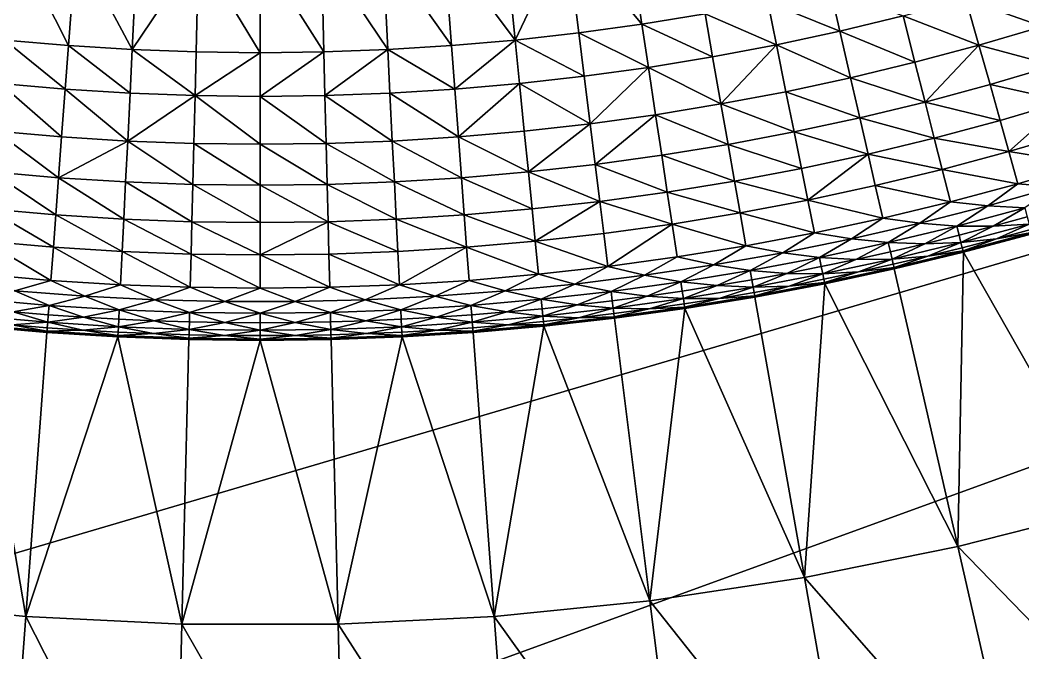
# Model space of a CAD drawing. Header units: millimetres. Extents: x -3750 to 5350, y -3750 to 3750.
# Drawn here: x -210 to 669, y -2774 to -2219 of the extents above; entities that cross this region are included whole.
import ezdxf

# ---------------------------------------------------------------- set-up
doc = ezdxf.new("R2010")
doc.units = ezdxf.units.MM
doc.header["$MEASUREMENT"] = 0
doc.layers.add('MESH_3D', color=2, linetype='CONTINUOUS')

msp = doc.modelspace()

# ---------------------------------------------------------------- linework, layer by layer
at = {"layer": 'MESH_3D'}
for points in [[(3378.63, -1627.06, 32500), (-2410.45, 2872.67, 32500), (-1955.38, -3199.84, 32500)], [(3378.63, -1627.06, 32500), (-1955.38, -3199.84, 32500), (-1542.33, -3418.15, 32500)], [(3378.63, -1627.06, 32500), (-1542.33, -3418.15, 32500), (-558.91, -3708.12, 32500)], [(3378.63, -1627.06, 32500), (-558.91, -3708.12, 32500), (2550.65, -2748.94, 32500)], [(334.99, -2222.52, -547.31), (268.42, -2141.92, -630.5), (321.73, -2134.56, -630.5)], [(390.3, -2213.48, -547.31), (334.99, -2222.52, -547.31), (321.73, -2134.56, -630.5)], [(223.79, -2236.46, -547.31), (214.93, -2147.94, -630.5), (268.42, -2141.92, -630.5)], [(279.48, -2230.18, -547.31), (223.79, -2236.46, -547.31), (268.42, -2141.92, -630.5)], [(334.99, -2222.52, -547.31), (279.48, -2230.18, -547.31), (268.42, -2141.92, -630.5)], [(-167.97, -2241.34, -547.31), (-223.79, -2236.46, -547.31), (-214.93, -2147.94, -630.5)], [(-167.97, -2241.34, -547.31), (-214.93, -2147.94, -630.5), (-161.32, -2152.64, -630.5)], [(-112.03, -2244.83, -547.31), (-167.97, -2241.34, -547.31), (-161.32, -2152.64, -630.5)], [(-112.03, -2244.83, -547.31), (-161.32, -2152.64, -630.5), (-107.6, -2155.99, -630.5)], [(167.97, -2241.34, -547.31), (107.6, -2155.99, -630.5), (161.32, -2152.64, -630.5)], [(223.79, -2236.46, -547.31), (161.32, -2152.64, -630.5), (214.93, -2147.94, -630.5)], [(223.79, -2236.46, -547.31), (167.97, -2241.34, -547.31), (161.32, -2152.64, -630.5)], [(-112.03, -2244.83, -547.31), (-107.6, -2155.99, -630.5), (-53.82, -2158, -630.5)], [(-56.03, -2246.93, -547.31), (-112.03, -2244.83, -547.31), (-53.82, -2158, -630.5)], [(0, -2247.62, -547.31), (-56.03, -2246.93, -547.31), (-53.82, -2158, -630.5)], [(0, -2247.62, -547.31), (-53.82, -2158, -630.5), (0, -2158.67, -630.5)], [(56.03, -2246.93, -547.31), (0, -2158.67, -630.5), (53.82, -2158, -630.5)], [(56.03, -2246.93, -547.31), (0, -2247.62, -547.31), (0, -2158.67, -630.5)], [(112.03, -2244.83, -547.31), (53.82, -2158, -630.5), (107.6, -2155.99, -630.5)], [(112.03, -2244.83, -547.31), (56.03, -2246.93, -547.31), (53.82, -2158, -630.5)], [(167.97, -2241.34, -547.31), (112.03, -2244.83, -547.31), (107.6, -2155.99, -630.5)], [(686.17, -2224.52, -455.71), (619.13, -2200.5, -506.08), (673.79, -2184.38, -506.08)], [(508.67, -2228.63, -506.08), (445.36, -2203.06, -547.31), (500.14, -2191.27, -547.31)], [(564.07, -2215.25, -506.08), (508.67, -2228.63, -506.08), (500.14, -2191.27, -547.31)], [(452.95, -2240.62, -506.08), (390.3, -2213.48, -547.31), (445.36, -2203.06, -547.31)], [(508.67, -2228.63, -506.08), (452.95, -2240.62, -506.08), (445.36, -2203.06, -547.31)], [(630.5, -2240.93, -455.71), (564.07, -2215.25, -506.08), (619.13, -2200.5, -506.08)], [(686.17, -2224.52, -455.71), (630.5, -2240.93, -455.71), (619.13, -2200.5, -506.08)], [(396.95, -2251.21, -506.08), (334.99, -2222.52, -547.31), (390.3, -2213.48, -547.31)], [(452.95, -2240.62, -506.08), (396.95, -2251.21, -506.08), (390.3, -2213.48, -547.31)], [(574.44, -2255.95, -455.71), (508.67, -2228.63, -506.08), (564.07, -2215.25, -506.08)], [(630.5, -2240.93, -455.71), (574.44, -2255.95, -455.71), (564.07, -2215.25, -506.08)], [(340.7, -2260.41, -506.08), (279.48, -2230.18, -547.31), (334.99, -2222.52, -547.31)], [(396.95, -2251.21, -506.08), (340.7, -2260.41, -506.08), (334.99, -2222.52, -547.31)], [(696.78, -2258.9, -406.77), (630.5, -2240.93, -455.71), (686.17, -2224.52, -455.71)], [(284.24, -2268.2, -506.08), (223.79, -2236.46, -547.31), (279.48, -2230.18, -547.31)], [(340.7, -2260.41, -506.08), (284.24, -2268.2, -506.08), (279.48, -2230.18, -547.31)], [(518.02, -2269.57, -455.71), (452.95, -2240.62, -506.08), (508.67, -2228.63, -506.08)], [(574.44, -2255.95, -455.71), (518.02, -2269.57, -455.71), (508.67, -2228.63, -506.08)], [(-170.83, -2279.55, -506.08), (-227.61, -2274.58, -506.08), (-223.79, -2236.46, -547.31)], [(-170.83, -2279.55, -506.08), (-223.79, -2236.46, -547.31), (-167.97, -2241.34, -547.31)], [(-113.94, -2283.1, -506.08), (-170.83, -2279.55, -506.08), (-167.97, -2241.34, -547.31)], [(-113.94, -2283.1, -506.08), (-167.97, -2241.34, -547.31), (-112.03, -2244.83, -547.31)], [(170.83, -2279.55, -506.08), (112.03, -2244.83, -547.31), (167.97, -2241.34, -547.31)], [(170.83, -2279.55, -506.08), (167.97, -2241.34, -547.31), (223.79, -2236.46, -547.31)], [(227.61, -2274.58, -506.08), (170.83, -2279.55, -506.08), (223.79, -2236.46, -547.31)], [(284.24, -2268.2, -506.08), (227.61, -2274.58, -506.08), (223.79, -2236.46, -547.31)], [(404.24, -2292.57, -455.71), (396.95, -2251.21, -506.08), (452.95, -2240.62, -506.08)], [(461.27, -2281.78, -455.71), (404.24, -2292.57, -455.71), (452.95, -2240.62, -506.08)], [(518.02, -2269.57, -455.71), (461.27, -2281.78, -455.71), (452.95, -2240.62, -506.08)], [(583.32, -2290.83, -406.77), (574.44, -2255.95, -455.71), (630.5, -2240.93, -455.71)], [(640.25, -2275.57, -406.77), (583.32, -2290.83, -406.77), (630.5, -2240.93, -455.71)], [(696.78, -2258.9, -406.77), (640.25, -2275.57, -406.77), (630.5, -2240.93, -455.71)], [(-56.99, -2285.23, -506.08), (-113.94, -2283.1, -506.08), (-112.03, -2244.83, -547.31)], [(-56.99, -2285.23, -506.08), (-112.03, -2244.83, -547.31), (-56.03, -2246.93, -547.31)], [(-56.99, -2285.23, -506.08), (-56.03, -2246.93, -547.31), (0, -2247.62, -547.31)], [(0, -2285.94, -506.08), (-56.99, -2285.23, -506.08), (0, -2247.62, -547.31)], [(0, -2285.94, -506.08), (0, -2247.62, -547.31), (56.03, -2246.93, -547.31)], [(56.99, -2285.23, -506.08), (0, -2285.94, -506.08), (56.03, -2246.93, -547.31)], [(56.99, -2285.23, -506.08), (56.03, -2246.93, -547.31), (112.03, -2244.83, -547.31)], [(113.94, -2283.1, -506.08), (56.99, -2285.23, -506.08), (112.03, -2244.83, -547.31)], [(170.83, -2279.55, -506.08), (113.94, -2283.1, -506.08), (112.03, -2244.83, -547.31)], [(404.24, -2292.57, -455.71), (340.7, -2260.41, -506.08), (396.95, -2251.21, -506.08)], [(289.46, -2309.87, -455.71), (284.24, -2268.2, -506.08), (340.7, -2260.41, -506.08)], [(346.96, -2301.94, -455.71), (289.46, -2309.87, -455.71), (340.7, -2260.41, -506.08)], [(404.24, -2292.57, -455.71), (346.96, -2301.94, -455.71), (340.7, -2260.41, -506.08)], [(583.32, -2290.83, -406.77), (518.02, -2269.57, -455.71), (574.44, -2255.95, -455.71)], [(706.42, -2290.15, -355.73), (640.25, -2275.57, -406.77), (696.78, -2258.9, -406.77)], [(289.46, -2309.87, -455.71), (227.61, -2274.58, -506.08), (284.24, -2268.2, -506.08)], [(-173.97, -2321.43, -455.71), (-231.79, -2316.37, -455.71), (-227.61, -2274.58, -506.08)], [(-173.97, -2321.43, -455.71), (-227.61, -2274.58, -506.08), (-170.83, -2279.55, -506.08)], [(173.97, -2321.43, -455.71), (170.83, -2279.55, -506.08), (227.61, -2274.58, -506.08)], [(231.79, -2316.37, -455.71), (173.97, -2321.43, -455.71), (227.61, -2274.58, -506.08)], [(289.46, -2309.87, -455.71), (231.79, -2316.37, -455.71), (227.61, -2274.58, -506.08)], [(526.02, -2304.66, -406.77), (461.27, -2281.78, -455.71), (518.02, -2269.57, -455.71)], [(583.32, -2290.83, -406.77), (526.02, -2304.66, -406.77), (518.02, -2269.57, -455.71)], [(649.1, -2307.05, -355.73), (583.32, -2290.83, -406.77), (640.25, -2275.57, -406.77)], [(706.42, -2290.15, -355.73), (649.1, -2307.05, -355.73), (640.25, -2275.57, -406.77)], [(-116.04, -2325.05, -455.71), (-173.97, -2321.43, -455.71), (-170.83, -2279.55, -506.08)], [(-116.04, -2325.05, -455.71), (-170.83, -2279.55, -506.08), (-113.94, -2283.1, -506.08)], [(-116.04, -2325.05, -455.71), (-113.94, -2283.1, -506.08), (-56.99, -2285.23, -506.08)], [(-58.04, -2327.22, -455.71), (-116.04, -2325.05, -455.71), (-56.99, -2285.23, -506.08)], [(0, -2327.94, -455.71), (-58.04, -2327.22, -455.71), (-56.99, -2285.23, -506.08)], [(0, -2327.94, -455.71), (-56.99, -2285.23, -506.08), (0, -2285.94, -506.08)], [(58.04, -2327.22, -455.71), (0, -2285.94, -506.08), (56.99, -2285.23, -506.08)], [(58.04, -2327.22, -455.71), (0, -2327.94, -455.71), (0, -2285.94, -506.08)], [(116.04, -2325.05, -455.71), (56.99, -2285.23, -506.08), (113.94, -2283.1, -506.08)], [(116.04, -2325.05, -455.71), (58.04, -2327.22, -455.71), (56.99, -2285.23, -506.08)], [(173.97, -2321.43, -455.71), (113.94, -2283.1, -506.08), (170.83, -2279.55, -506.08)], [(173.97, -2321.43, -455.71), (116.04, -2325.05, -455.71), (113.94, -2283.1, -506.08)], [(468.4, -2317.06, -406.77), (404.24, -2292.57, -455.71), (461.27, -2281.78, -455.71)], [(526.02, -2304.66, -406.77), (468.4, -2317.06, -406.77), (461.27, -2281.78, -455.71)], [(410.49, -2328.01, -406.77), (346.96, -2301.94, -455.71), (404.24, -2292.57, -455.71)], [(468.4, -2317.06, -406.77), (410.49, -2328.01, -406.77), (404.24, -2292.57, -455.71)], [(591.39, -2322.52, -355.73), (526.02, -2304.66, -406.77), (583.32, -2290.83, -406.77)], [(649.1, -2307.05, -355.73), (591.39, -2322.52, -355.73), (583.32, -2290.83, -406.77)], [(656.8, -2334.39, -303.82), (649.1, -2307.05, -355.73), (706.42, -2290.15, -355.73)], [(714.79, -2317.29, -303.82), (656.8, -2334.39, -303.82), (706.42, -2290.15, -355.73)], [(293.94, -2345.58, -406.77), (289.46, -2309.87, -455.71), (346.96, -2301.94, -455.71)], [(352.33, -2337.52, -406.77), (293.94, -2345.58, -406.77), (346.96, -2301.94, -455.71)], [(410.49, -2328.01, -406.77), (352.33, -2337.52, -406.77), (346.96, -2301.94, -455.71)], [(235.37, -2352.18, -406.77), (231.79, -2316.37, -455.71), (289.46, -2309.87, -455.71)], [(293.94, -2345.58, -406.77), (235.37, -2352.18, -406.77), (289.46, -2309.87, -455.71)], [(533.3, -2336.54, -355.73), (468.4, -2317.06, -406.77), (526.02, -2304.66, -406.77)], [(591.39, -2322.52, -355.73), (533.3, -2336.54, -355.73), (526.02, -2304.66, -406.77)], [(656.8, -2334.39, -303.82), (591.39, -2322.52, -355.73), (649.1, -2307.05, -355.73)], [(-176.66, -2357.32, -406.77), (-235.37, -2352.18, -406.77), (-231.79, -2316.37, -455.71)], [(-176.66, -2357.32, -406.77), (-231.79, -2316.37, -455.71), (-173.97, -2321.43, -455.71)], [(-176.66, -2357.32, -406.77), (-173.97, -2321.43, -455.71), (-116.04, -2325.05, -455.71)], [(176.66, -2357.32, -406.77), (116.04, -2325.05, -455.71), (173.97, -2321.43, -455.71)], [(235.37, -2352.18, -406.77), (173.97, -2321.43, -455.71), (231.79, -2316.37, -455.71)], [(235.37, -2352.18, -406.77), (176.66, -2357.32, -406.77), (173.97, -2321.43, -455.71)], [(474.88, -2349.11, -355.73), (410.49, -2328.01, -406.77), (468.4, -2317.06, -406.77)], [(533.3, -2336.54, -355.73), (474.88, -2349.11, -355.73), (468.4, -2317.06, -406.77)], [(723.4, -2345.19, -238.11), (656.8, -2334.39, -303.82), (714.79, -2317.29, -303.82)], [(-117.83, -2360.99, -406.77), (-176.66, -2357.32, -406.77), (-116.04, -2325.05, -455.71)], [(-58.93, -2363.19, -406.77), (-117.83, -2360.99, -406.77), (-116.04, -2325.05, -455.71)], [(-58.93, -2363.19, -406.77), (-116.04, -2325.05, -455.71), (-58.04, -2327.22, -455.71)], [(0, -2363.93, -406.77), (-58.93, -2363.19, -406.77), (-58.04, -2327.22, -455.71)], [(0, -2363.93, -406.77), (-58.04, -2327.22, -455.71), (0, -2327.94, -455.71)], [(58.93, -2363.19, -406.77), (0, -2327.94, -455.71), (58.04, -2327.22, -455.71)], [(58.93, -2363.19, -406.77), (0, -2363.93, -406.77), (0, -2327.94, -455.71)], [(117.83, -2360.99, -406.77), (58.04, -2327.22, -455.71), (116.04, -2325.05, -455.71)], [(117.83, -2360.99, -406.77), (58.93, -2363.19, -406.77), (58.04, -2327.22, -455.71)], [(176.66, -2357.32, -406.77), (117.83, -2360.99, -406.77), (116.04, -2325.05, -455.71)], [(416.17, -2360.22, -355.73), (352.33, -2337.52, -406.77), (410.49, -2328.01, -406.77)], [(474.88, -2349.11, -355.73), (416.17, -2360.22, -355.73), (410.49, -2328.01, -406.77)], [(598.39, -2350.04, -303.82), (533.3, -2336.54, -355.73), (591.39, -2322.52, -355.73)], [(656.8, -2334.39, -303.82), (598.39, -2350.04, -303.82), (591.39, -2322.52, -355.73)], [(357.2, -2369.86, -355.73), (293.94, -2345.58, -406.77), (352.33, -2337.52, -406.77)], [(416.17, -2360.22, -355.73), (357.2, -2369.86, -355.73), (352.33, -2337.52, -406.77)], [(480.51, -2376.95, -303.82), (474.88, -2349.11, -355.73), (533.3, -2336.54, -355.73)], [(539.62, -2364.23, -303.82), (480.51, -2376.95, -303.82), (533.3, -2336.54, -355.73)], [(598.39, -2350.04, -303.82), (539.62, -2364.23, -303.82), (533.3, -2336.54, -355.73)], [(664.7, -2362.5, -238.11), (598.39, -2350.04, -303.82), (656.8, -2334.39, -303.82)], [(723.4, -2345.19, -238.11), (664.7, -2362.5, -238.11), (656.8, -2334.39, -303.82)], [(298.01, -2378.03, -355.73), (235.37, -2352.18, -406.77), (293.94, -2345.58, -406.77)], [(357.2, -2369.86, -355.73), (298.01, -2378.03, -355.73), (293.94, -2345.58, -406.77)], [(697.45, -2365.38, -205.25), (664.7, -2362.5, -238.11), (723.4, -2345.19, -238.11)], [(-179.1, -2389.93, -355.73), (-238.63, -2384.72, -355.73), (-235.37, -2352.18, -406.77)], [(-179.1, -2389.93, -355.73), (-235.37, -2352.18, -406.77), (-176.66, -2357.32, -406.77)], [(238.63, -2384.72, -355.73), (176.66, -2357.32, -406.77), (235.37, -2352.18, -406.77)], [(298.01, -2378.03, -355.73), (238.63, -2384.72, -355.73), (235.37, -2352.18, -406.77)], [(480.51, -2376.95, -303.82), (416.17, -2360.22, -355.73), (474.88, -2349.11, -355.73)], [(605.6, -2378.33, -238.11), (539.62, -2364.23, -303.82), (598.39, -2350.04, -303.82)], [(664.7, -2362.5, -238.11), (605.6, -2378.33, -238.11), (598.39, -2350.04, -303.82)], [(-119.46, -2393.65, -355.73), (-179.1, -2389.93, -355.73), (-176.66, -2357.32, -406.77)], [(-119.46, -2393.65, -355.73), (-176.66, -2357.32, -406.77), (-117.83, -2360.99, -406.77)], [(-59.75, -2395.88, -355.73), (-119.46, -2393.65, -355.73), (-117.83, -2360.99, -406.77)], [(-59.75, -2395.88, -355.73), (-117.83, -2360.99, -406.77), (-58.93, -2363.19, -406.77)], [(0, -2396.63, -355.73), (-59.75, -2395.88, -355.73), (-58.93, -2363.19, -406.77)], [(0, -2396.63, -355.73), (-58.93, -2363.19, -406.77), (0, -2363.93, -406.77)], [(59.75, -2395.88, -355.73), (0, -2363.93, -406.77), (58.93, -2363.19, -406.77)], [(59.75, -2395.88, -355.73), (0, -2396.63, -355.73), (0, -2363.93, -406.77)], [(119.46, -2393.65, -355.73), (58.93, -2363.19, -406.77), (117.83, -2360.99, -406.77)], [(119.46, -2393.65, -355.73), (59.75, -2395.88, -355.73), (58.93, -2363.19, -406.77)], [(179.1, -2389.93, -355.73), (117.83, -2360.99, -406.77), (176.66, -2357.32, -406.77)], [(179.1, -2389.93, -355.73), (119.46, -2393.65, -355.73), (117.83, -2360.99, -406.77)], [(238.63, -2384.72, -355.73), (179.1, -2389.93, -355.73), (176.66, -2357.32, -406.77)], [(421.1, -2388.19, -303.82), (357.2, -2369.86, -355.73), (416.17, -2360.22, -355.73)], [(480.51, -2376.95, -303.82), (421.1, -2388.19, -303.82), (416.17, -2360.22, -355.73)], [(546.12, -2392.69, -238.11), (480.51, -2376.95, -303.82), (539.62, -2364.23, -303.82)], [(605.6, -2378.33, -238.11), (546.12, -2392.69, -238.11), (539.62, -2364.23, -303.82)], [(638.26, -2382.04, -205.25), (605.6, -2378.33, -238.11), (664.7, -2362.5, -238.11)], [(697.45, -2365.38, -205.25), (638.26, -2382.04, -205.25), (664.7, -2362.5, -238.11)], [(697.45, -2365.38, -205.25), (670.67, -2383.71, -171.85), (638.26, -2382.04, -205.25)], [(361.43, -2397.94, -303.82), (298.01, -2378.03, -355.73), (357.2, -2369.86, -355.73)], [(421.1, -2388.19, -303.82), (361.43, -2397.94, -303.82), (357.2, -2369.86, -355.73)], [(241.46, -2412.98, -303.82), (238.63, -2384.72, -355.73), (298.01, -2378.03, -355.73)], [(301.54, -2406.21, -303.82), (241.46, -2412.98, -303.82), (298.01, -2378.03, -355.73)], [(361.43, -2397.94, -303.82), (301.54, -2406.21, -303.82), (298.01, -2378.03, -355.73)], [(486.3, -2405.56, -238.11), (421.1, -2388.19, -303.82), (480.51, -2376.95, -303.82)], [(546.12, -2392.69, -238.11), (486.3, -2405.56, -238.11), (480.51, -2376.95, -303.82)], [(578.68, -2397.21, -205.25), (546.12, -2392.69, -238.11), (605.6, -2378.33, -238.11)], [(638.26, -2382.04, -205.25), (578.68, -2397.21, -205.25), (605.6, -2378.33, -238.11)], [(638.26, -2382.04, -205.25), (611.04, -2399.69, -171.85), (578.68, -2397.21, -205.25)], [(638.26, -2382.04, -205.25), (670.67, -2383.71, -171.85), (611.04, -2399.69, -171.85)], [(-181.22, -2418.25, -303.82), (-241.46, -2412.98, -303.82), (-238.63, -2384.72, -355.73)], [(-181.22, -2418.25, -303.82), (-238.63, -2384.72, -355.73), (-179.1, -2389.93, -355.73)], [(-120.88, -2422.02, -303.82), (-181.22, -2418.25, -303.82), (-179.1, -2389.93, -355.73)], [(-120.88, -2422.02, -303.82), (-179.1, -2389.93, -355.73), (-119.46, -2393.65, -355.73)], [(181.22, -2418.25, -303.82), (119.46, -2393.65, -355.73), (179.1, -2389.93, -355.73)], [(241.46, -2412.98, -303.82), (179.1, -2389.93, -355.73), (238.63, -2384.72, -355.73)], [(241.46, -2412.98, -303.82), (181.22, -2418.25, -303.82), (179.1, -2389.93, -355.73)], [(426.17, -2416.94, -238.11), (361.43, -2397.94, -303.82), (421.1, -2388.19, -303.82)], [(486.3, -2405.56, -238.11), (426.17, -2416.94, -238.11), (421.1, -2388.19, -303.82)], [(643.05, -2399.89, -138.74), (611.04, -2399.69, -171.85), (670.67, -2383.71, -171.85)], [(672.92, -2391.69, -138.74), (643.05, -2399.89, -138.74), (670.67, -2383.71, -171.85)], [(672.92, -2391.69, -138.74), (674.7, -2398.01, -105.25), (643.05, -2399.89, -138.74)], [(-60.46, -2424.28, -303.82), (-120.88, -2422.02, -303.82), (-119.46, -2393.65, -355.73)], [(-60.46, -2424.28, -303.82), (-119.46, -2393.65, -355.73), (-59.75, -2395.88, -355.73)], [(0, -2425.03, -303.82), (-60.46, -2424.28, -303.82), (-59.75, -2395.88, -355.73)], [(0, -2425.03, -303.82), (-59.75, -2395.88, -355.73), (0, -2396.63, -355.73)], [(0, -2425.03, -303.82), (0, -2396.63, -355.73), (59.75, -2395.88, -355.73)], [(60.46, -2424.28, -303.82), (0, -2425.03, -303.82), (59.75, -2395.88, -355.73)], [(120.88, -2422.02, -303.82), (59.75, -2395.88, -355.73), (119.46, -2393.65, -355.73)], [(120.88, -2422.02, -303.82), (60.46, -2424.28, -303.82), (59.75, -2395.88, -355.73)], [(181.22, -2418.25, -303.82), (120.88, -2422.02, -303.82), (119.46, -2393.65, -355.73)], [(305.17, -2435.18, -238.11), (301.54, -2406.21, -303.82), (361.43, -2397.94, -303.82)], [(365.78, -2426.81, -238.11), (305.17, -2435.18, -238.11), (361.43, -2397.94, -303.82)], [(426.17, -2416.94, -238.11), (365.78, -2426.81, -238.11), (361.43, -2397.94, -303.82)], [(518.74, -2410.89, -205.25), (486.3, -2405.56, -238.11), (546.12, -2392.69, -238.11)], [(578.68, -2397.21, -205.25), (518.74, -2410.89, -205.25), (546.12, -2392.69, -238.11)], [(578.68, -2397.21, -205.25), (551.02, -2414.18, -171.85), (518.74, -2410.89, -205.25)], [(578.68, -2397.21, -205.25), (611.04, -2399.69, -171.85), (551.02, -2414.18, -171.85)], [(583.02, -2415.18, -138.74), (551.02, -2414.18, -171.85), (611.04, -2399.69, -171.85)], [(613.08, -2407.72, -138.74), (583.02, -2415.18, -138.74), (611.04, -2399.69, -171.85)], [(643.05, -2399.89, -138.74), (613.08, -2407.72, -138.74), (611.04, -2399.69, -171.85)], [(643.05, -2399.89, -138.74), (614.7, -2414.09, -105.25), (613.08, -2407.72, -138.74)], [(643.05, -2399.89, -138.74), (674.7, -2398.01, -105.25), (614.7, -2414.09, -105.25)], [(645.98, -2410.81, -71.93), (614.7, -2414.09, -105.25), (674.7, -2398.01, -105.25)], [(675.98, -2402.57, -71.93), (645.98, -2410.81, -71.93), (674.7, -2398.01, -105.25)], [(305.17, -2435.18, -238.11), (241.46, -2412.98, -303.82), (301.54, -2406.21, -303.82)], [(458.47, -2423.07, -205.25), (426.17, -2416.94, -238.11), (486.3, -2405.56, -238.11)], [(518.74, -2410.89, -205.25), (458.47, -2423.07, -205.25), (486.3, -2405.56, -238.11)], [(613.08, -2407.72, -138.74), (614.7, -2414.09, -105.25), (583.02, -2415.18, -138.74)], [(676.78, -2405.42, -38.42), (616.89, -2422.69), (616.6, -2421.55, -38.42)], [(645.98, -2410.81, -71.93), (676.78, -2405.42, -38.42), (616.6, -2421.55, -38.42)], [(676.78, -2405.42, -38.42), (677.1, -2406.56), (616.89, -2422.69)], [(677.1, -2406.56, 24000), (616.89, -2422.69, 24000), (616.89, -2422.69)], [(677.1, -2406.56, 24000), (616.89, -2422.69), (677.1, -2406.56)], [(744.81, -2647.22, 24200), (616.89, -2422.69, 24000), (677.1, -2406.56, 24000)], [(675.98, -2402.57, -71.93), (676.78, -2405.42, -38.42), (645.98, -2410.81, -71.93)], [(-183.4, -2447.36, -238.11), (-244.36, -2442.03, -238.11), (-241.46, -2412.98, -303.82)], [(-183.4, -2447.36, -238.11), (-241.46, -2412.98, -303.82), (-181.22, -2418.25, -303.82)], [(-122.33, -2451.17, -238.11), (-183.4, -2447.36, -238.11), (-181.22, -2418.25, -303.82)], [(-122.33, -2451.17, -238.11), (-181.22, -2418.25, -303.82), (-120.88, -2422.02, -303.82)], [(122.33, -2451.17, -238.11), (120.88, -2422.02, -303.82), (181.22, -2418.25, -303.82)], [(183.4, -2447.36, -238.11), (122.33, -2451.17, -238.11), (181.22, -2418.25, -303.82)], [(244.36, -2442.03, -238.11), (181.22, -2418.25, -303.82), (241.46, -2412.98, -303.82)], [(244.36, -2442.03, -238.11), (183.4, -2447.36, -238.11), (181.22, -2418.25, -303.82)], [(305.17, -2435.18, -238.11), (244.36, -2442.03, -238.11), (241.46, -2412.98, -303.82)], [(397.92, -2433.75, -205.25), (365.78, -2426.81, -238.11), (426.17, -2416.94, -238.11)], [(458.47, -2423.07, -205.25), (397.92, -2433.75, -205.25), (426.17, -2416.94, -238.11)], [(518.74, -2410.89, -205.25), (490.66, -2427.16, -171.85), (458.47, -2423.07, -205.25)], [(518.74, -2410.89, -205.25), (551.02, -2414.18, -171.85), (490.66, -2427.16, -171.85)], [(522.63, -2428.96, -138.74), (490.66, -2427.16, -171.85), (551.02, -2414.18, -171.85)], [(552.86, -2422.26, -138.74), (522.63, -2428.96, -138.74), (551.02, -2414.18, -171.85)], [(583.02, -2415.18, -138.74), (552.86, -2422.26, -138.74), (551.02, -2414.18, -171.85)], [(583.02, -2415.18, -138.74), (554.33, -2428.66, -105.25), (552.86, -2422.26, -138.74)], [(583.02, -2415.18, -138.74), (614.7, -2414.09, -105.25), (554.33, -2428.66, -105.25)], [(585.67, -2426.17, -71.93), (554.33, -2428.66, -105.25), (614.7, -2414.09, -105.25)], [(615.87, -2418.68, -71.93), (585.67, -2426.17, -71.93), (614.7, -2414.09, -105.25)], [(615.87, -2418.68, -71.93), (616.6, -2421.55, -38.42), (585.67, -2426.17, -71.93)], [(645.98, -2410.81, -71.93), (615.87, -2418.68, -71.93), (614.7, -2414.09, -105.25)], [(645.98, -2410.81, -71.93), (616.6, -2421.55, -38.42), (615.87, -2418.68, -71.93)], [(-61.19, -2453.46, -238.11), (-122.33, -2451.17, -238.11), (-120.88, -2422.02, -303.82)], [(-61.19, -2453.46, -238.11), (-120.88, -2422.02, -303.82), (-60.46, -2424.28, -303.82)], [(0, -2454.23, -238.11), (-61.19, -2453.46, -238.11), (-60.46, -2424.28, -303.82)], [(0, -2454.23, -238.11), (-60.46, -2424.28, -303.82), (0, -2425.03, -303.82)], [(61.19, -2453.46, -238.11), (0, -2425.03, -303.82), (60.46, -2424.28, -303.82)], [(61.19, -2453.46, -238.11), (0, -2454.23, -238.11), (0, -2425.03, -303.82)], [(122.33, -2451.17, -238.11), (60.46, -2424.28, -303.82), (120.88, -2422.02, -303.82)], [(122.33, -2451.17, -238.11), (61.19, -2453.46, -238.11), (60.46, -2424.28, -303.82)], [(337.12, -2442.91, -205.25), (305.17, -2435.18, -238.11), (365.78, -2426.81, -238.11)], [(397.92, -2433.75, -205.25), (337.12, -2442.91, -205.25), (365.78, -2426.81, -238.11)], [(458.47, -2423.07, -205.25), (430, -2438.64, -171.85), (397.92, -2433.75, -205.25)], [(458.47, -2423.07, -205.25), (490.66, -2427.16, -171.85), (430, -2438.64, -171.85)], [(461.91, -2441.24, -138.74), (430, -2438.64, -171.85), (490.66, -2427.16, -171.85)], [(492.3, -2435.29, -138.74), (461.91, -2441.24, -138.74), (490.66, -2427.16, -171.85)], [(522.63, -2428.96, -138.74), (492.3, -2435.29, -138.74), (490.66, -2427.16, -171.85)], [(552.86, -2422.26, -138.74), (554.33, -2428.66, -105.25), (522.63, -2428.96, -138.74)], [(585.67, -2426.17, -71.93), (555.38, -2433.28, -71.93), (554.33, -2428.66, -105.25)], [(585.67, -2426.17, -71.93), (556.04, -2436.17, -38.42), (555.38, -2433.28, -71.93)], [(616.6, -2421.55, -38.42), (556.3, -2437.32), (556.04, -2436.17, -38.42)], [(585.67, -2426.17, -71.93), (616.6, -2421.55, -38.42), (556.04, -2436.17, -38.42)], [(616.6, -2421.55, -38.42), (616.89, -2422.69), (556.3, -2437.32)], [(616.89, -2422.69, 24000), (556.3, -2437.32, 24000), (556.3, -2437.32)], [(616.89, -2422.69, 24000), (556.3, -2437.32), (616.89, -2422.69)], [(611.93, -2681.05, 24200), (556.3, -2437.32, 24000), (616.89, -2422.69, 24000)], [(744.81, -2647.22, 24200), (611.93, -2681.05, 24200), (616.89, -2422.69, 24000)], [(276.11, -2450.56, -205.25), (244.36, -2442.03, -238.11), (305.17, -2435.18, -238.11)], [(337.12, -2442.91, -205.25), (276.11, -2450.56, -205.25), (305.17, -2435.18, -238.11)], [(397.92, -2433.75, -205.25), (369.07, -2448.6, -171.85), (337.12, -2442.91, -205.25)], [(397.92, -2433.75, -205.25), (430, -2438.64, -171.85), (369.07, -2448.6, -171.85)], [(492.3, -2435.29, -138.74), (493.61, -2441.73, -105.25), (461.91, -2441.24, -138.74)], [(522.63, -2428.96, -138.74), (493.61, -2441.73, -105.25), (492.3, -2435.29, -138.74)], [(522.63, -2428.96, -138.74), (554.33, -2428.66, -105.25), (493.61, -2441.73, -105.25)], [(525, -2440.01, -71.93), (493.61, -2441.73, -105.25), (554.33, -2428.66, -105.25)], [(556.04, -2436.17, -38.42), (495.37, -2450.43), (495.13, -2449.27, -38.42)], [(525, -2440.01, -71.93), (556.04, -2436.17, -38.42), (495.13, -2449.27, -38.42)], [(556.04, -2436.17, -38.42), (556.3, -2437.32), (495.37, -2450.43)], [(555.38, -2433.28, -71.93), (525, -2440.01, -71.93), (554.33, -2428.66, -105.25)], [(555.38, -2433.28, -71.93), (556.04, -2436.17, -38.42), (525, -2440.01, -71.93)], [(-214.93, -2456.68, -205.25), (-244.36, -2442.03, -238.11), (-183.4, -2447.36, -238.11)], [(214.93, -2456.68, -205.25), (183.4, -2447.36, -238.11), (244.36, -2442.03, -238.11)], [(276.11, -2450.56, -205.25), (214.93, -2456.68, -205.25), (244.36, -2442.03, -238.11)], [(337.12, -2442.91, -205.25), (307.91, -2457.04, -171.85), (276.11, -2450.56, -205.25)], [(337.12, -2442.91, -205.25), (369.07, -2448.6, -171.85), (307.91, -2457.04, -171.85)], [(400.9, -2451.99, -138.74), (369.07, -2448.6, -171.85), (430, -2438.64, -171.85)], [(431.44, -2446.81, -138.74), (400.9, -2451.99, -138.74), (430, -2438.64, -171.85)], [(461.91, -2441.24, -138.74), (431.44, -2446.81, -138.74), (430, -2438.64, -171.85)], [(461.91, -2441.24, -138.74), (432.58, -2453.28, -105.25), (431.44, -2446.81, -138.74)], [(461.91, -2441.24, -138.74), (493.61, -2441.73, -105.25), (432.58, -2453.28, -105.25)], [(464.01, -2452.35, -71.93), (432.58, -2453.28, -105.25), (493.61, -2441.73, -105.25)], [(494.54, -2446.37, -71.93), (464.01, -2452.35, -71.93), (493.61, -2441.73, -105.25)], [(525, -2440.01, -71.93), (494.54, -2446.37, -71.93), (493.61, -2441.73, -105.25)], [(525, -2440.01, -71.93), (495.13, -2449.27, -38.42), (494.54, -2446.37, -71.93)], [(495.37, -2450.43, 24000), (495.37, -2450.43), (556.3, -2437.32)], [(556.3, -2437.32, 24000), (495.37, -2450.43, 24000), (556.3, -2437.32)], [(611.93, -2681.05, 24200), (495.37, -2450.43, 24000), (556.3, -2437.32, 24000)], [(-153.62, -2461.28, -205.25), (-214.93, -2456.68, -205.25), (-183.4, -2447.36, -238.11)], [(-153.62, -2461.28, -205.25), (-183.4, -2447.36, -238.11), (-122.33, -2451.17, -238.11)], [(-92.21, -2464.34, -205.25), (-153.62, -2461.28, -205.25), (-122.33, -2451.17, -238.11)], [(-92.21, -2464.34, -205.25), (-122.33, -2451.17, -238.11), (-61.19, -2453.46, -238.11)], [(-30.74, -2465.87, -205.25), (-92.21, -2464.34, -205.25), (-61.19, -2453.46, -238.11)], [(-30.74, -2465.87, -205.25), (-61.19, -2453.46, -238.11), (0, -2454.23, -238.11)], [(30.74, -2465.87, -205.25), (0, -2454.23, -238.11), (61.19, -2453.46, -238.11)], [(92.21, -2464.34, -205.25), (30.74, -2465.87, -205.25), (61.19, -2453.46, -238.11)], [(92.21, -2464.34, -205.25), (61.19, -2453.46, -238.11), (122.33, -2451.17, -238.11)], [(153.62, -2461.28, -205.25), (92.21, -2464.34, -205.25), (122.33, -2451.17, -238.11)], [(153.62, -2461.28, -205.25), (122.33, -2451.17, -238.11), (183.4, -2447.36, -238.11)], [(214.93, -2456.68, -205.25), (153.62, -2461.28, -205.25), (183.4, -2447.36, -238.11)], [(276.11, -2450.56, -205.25), (246.56, -2463.96, -171.85), (214.93, -2456.68, -205.25)], [(276.11, -2450.56, -205.25), (307.91, -2457.04, -171.85), (246.56, -2463.96, -171.85)], [(339.65, -2461.23, -138.74), (307.91, -2457.04, -171.85), (369.07, -2448.6, -171.85)], [(370.3, -2456.8, -138.74), (339.65, -2461.23, -138.74), (369.07, -2448.6, -171.85)], [(400.9, -2451.99, -138.74), (370.3, -2456.8, -138.74), (369.07, -2448.6, -171.85)], [(400.9, -2451.99, -138.74), (371.28, -2463.3, -105.25), (370.3, -2456.8, -138.74)], [(400.9, -2451.99, -138.74), (432.58, -2453.28, -105.25), (371.28, -2463.3, -105.25)], [(402.73, -2463.15, -71.93), (371.28, -2463.3, -105.25), (432.58, -2453.28, -105.25)], [(431.44, -2446.81, -138.74), (432.58, -2453.28, -105.25), (400.9, -2451.99, -138.74)], [(433.4, -2457.94, -71.93), (402.73, -2463.15, -71.93), (432.58, -2453.28, -105.25)], [(464.01, -2452.35, -71.93), (433.4, -2457.94, -71.93), (432.58, -2453.28, -105.25)], [(464.01, -2452.35, -71.93), (433.92, -2460.86, -38.42), (433.4, -2457.94, -71.93)], [(495.13, -2449.27, -38.42), (434.12, -2462.02), (433.92, -2460.86, -38.42)], [(464.01, -2452.35, -71.93), (495.13, -2449.27, -38.42), (433.92, -2460.86, -38.42)], [(495.13, -2449.27, -38.42), (495.37, -2450.43), (434.12, -2462.02)], [(434.12, -2462.02, 24000), (434.12, -2462.02), (495.37, -2450.43)], [(495.37, -2450.43, 24000), (434.12, -2462.02, 24000), (495.37, -2450.43)], [(477.53, -2708.22, 24200), (434.12, -2462.02, 24000), (495.37, -2450.43, 24000)], [(494.54, -2446.37, -71.93), (495.13, -2449.27, -38.42), (464.01, -2452.35, -71.93)], [(611.93, -2681.05, 24200), (477.53, -2708.22, 24200), (495.37, -2450.43, 24000)], [(-214.93, -2456.68, -205.25), (-185.05, -2469.34, -171.85), (-246.56, -2463.96, -171.85)], [(-153.62, -2461.28, -205.25), (-185.05, -2469.34, -171.85), (-214.93, -2456.68, -205.25)], [(-153.62, -2461.28, -205.25), (-123.43, -2473.18, -171.85), (-185.05, -2469.34, -171.85)], [(-92.21, -2464.34, -205.25), (-123.43, -2473.18, -171.85), (-153.62, -2461.28, -205.25)], [(30.74, -2465.87, -205.25), (-30.74, -2465.87, -205.25), (0, -2454.23, -238.11)], [(153.62, -2461.28, -205.25), (123.43, -2473.18, -171.85), (92.21, -2464.34, -205.25)], [(153.62, -2461.28, -205.25), (185.05, -2469.34, -171.85), (123.43, -2473.18, -171.85)], [(214.93, -2456.68, -205.25), (185.05, -2469.34, -171.85), (153.62, -2461.28, -205.25)], [(214.93, -2456.68, -205.25), (246.56, -2463.96, -171.85), (185.05, -2469.34, -171.85)], [(278.18, -2468.93, -138.74), (246.56, -2463.96, -171.85), (307.91, -2457.04, -171.85)], [(308.94, -2465.27, -138.74), (278.18, -2468.93, -138.74), (307.91, -2457.04, -171.85)], [(339.65, -2461.23, -138.74), (308.94, -2465.27, -138.74), (307.91, -2457.04, -171.85)], [(339.65, -2461.23, -138.74), (309.76, -2471.79, -105.25), (308.94, -2465.27, -138.74)], [(339.65, -2461.23, -138.74), (371.28, -2463.3, -105.25), (309.76, -2471.79, -105.25)], [(370.3, -2456.8, -138.74), (371.28, -2463.3, -105.25), (339.65, -2461.23, -138.74)], [(433.92, -2460.86, -38.42), (372.61, -2472.08), (372.43, -2470.91, -38.42)], [(402.73, -2463.15, -71.93), (433.92, -2460.86, -38.42), (372.43, -2470.91, -38.42)], [(433.92, -2460.86, -38.42), (434.12, -2462.02), (372.61, -2472.08)], [(434.12, -2462.02, 24000), (372.61, -2472.08, 24000), (372.61, -2472.08)], [(434.12, -2462.02, 24000), (372.61, -2472.08), (434.12, -2462.02)], [(477.53, -2708.22, 24200), (372.61, -2472.08, 24000), (434.12, -2462.02, 24000)], [(433.4, -2457.94, -71.93), (433.92, -2460.86, -38.42), (402.73, -2463.15, -71.93)], [(-216.54, -2475.1, -138.74), (-246.56, -2463.96, -171.85), (-185.05, -2469.34, -171.85)], [(-185.67, -2477.61, -138.74), (-216.54, -2475.1, -138.74), (-185.05, -2469.34, -171.85)], [(-154.77, -2479.73, -138.74), (-185.67, -2477.61, -138.74), (-185.05, -2469.34, -171.85)], [(-154.77, -2479.73, -138.74), (-185.05, -2469.34, -171.85), (-123.43, -2473.18, -171.85)], [(-92.21, -2464.34, -205.25), (-61.73, -2475.49, -171.85), (-123.43, -2473.18, -171.85)], [(-30.74, -2465.87, -205.25), (-61.73, -2475.49, -171.85), (-92.21, -2464.34, -205.25)], [(-30.74, -2465.87, -205.25), (0, -2476.26, -171.85), (-61.73, -2475.49, -171.85)], [(30.74, -2465.87, -205.25), (0, -2476.26, -171.85), (-30.74, -2465.87, -205.25)], [(30.74, -2465.87, -205.25), (61.73, -2475.49, -171.85), (0, -2476.26, -171.85)], [(92.21, -2464.34, -205.25), (61.73, -2475.49, -171.85), (30.74, -2465.87, -205.25)], [(92.21, -2464.34, -205.25), (123.43, -2473.18, -171.85), (61.73, -2475.49, -171.85)], [(154.77, -2479.73, -138.74), (123.43, -2473.18, -171.85), (185.05, -2469.34, -171.85)], [(185.67, -2477.61, -138.74), (154.77, -2479.73, -138.74), (185.05, -2469.34, -171.85)], [(216.54, -2475.1, -138.74), (185.05, -2469.34, -171.85), (246.56, -2463.96, -171.85)], [(216.54, -2475.1, -138.74), (185.67, -2477.61, -138.74), (185.05, -2469.34, -171.85)], [(247.38, -2472.21, -138.74), (216.54, -2475.1, -138.74), (246.56, -2463.96, -171.85)], [(278.18, -2468.93, -138.74), (247.38, -2472.21, -138.74), (246.56, -2463.96, -171.85)], [(278.18, -2468.93, -138.74), (248.04, -2478.74, -105.25), (247.38, -2472.21, -138.74)], [(278.18, -2468.93, -138.74), (309.76, -2471.79, -105.25), (248.04, -2478.74, -105.25)], [(308.94, -2465.27, -138.74), (309.76, -2471.79, -105.25), (278.18, -2468.93, -138.74)], [(341.19, -2472.43, -71.93), (309.76, -2471.79, -105.25), (371.28, -2463.3, -105.25)], [(372.43, -2470.91, -38.42), (310.86, -2480.6), (310.71, -2479.43, -38.42)], [(341.19, -2472.43, -71.93), (372.43, -2470.91, -38.42), (310.71, -2479.43, -38.42)], [(372.43, -2470.91, -38.42), (372.61, -2472.08), (310.86, -2480.6)], [(371.99, -2467.98, -71.93), (341.19, -2472.43, -71.93), (371.28, -2463.3, -105.25)], [(371.99, -2467.98, -71.93), (372.43, -2470.91, -38.42), (341.19, -2472.43, -71.93)], [(402.73, -2463.15, -71.93), (371.99, -2467.98, -71.93), (371.28, -2463.3, -105.25)], [(402.73, -2463.15, -71.93), (372.43, -2470.91, -38.42), (371.99, -2467.98, -71.93)], [(-216.54, -2475.1, -138.74), (-186.16, -2484.16, -105.25), (-248.04, -2478.74, -105.25)], [(-217.53, -2486.36, -71.93), (-248.04, -2478.74, -105.25), (-186.16, -2484.16, -105.25)], [(-185.67, -2477.61, -138.74), (-186.16, -2484.16, -105.25), (-216.54, -2475.1, -138.74)], [(-154.77, -2479.73, -138.74), (-186.16, -2484.16, -105.25), (-185.67, -2477.61, -138.74)], [(-154.77, -2479.73, -138.74), (-124.17, -2488.03, -105.25), (-186.16, -2484.16, -105.25)], [(-123.84, -2481.46, -138.74), (-154.77, -2479.73, -138.74), (-123.43, -2473.18, -171.85)], [(-123.84, -2481.46, -138.74), (-124.17, -2488.03, -105.25), (-154.77, -2479.73, -138.74)], [(-92.9, -2482.82, -138.74), (-123.84, -2481.46, -138.74), (-123.43, -2473.18, -171.85)], [(-92.9, -2482.82, -138.74), (-123.43, -2473.18, -171.85), (-61.73, -2475.49, -171.85)], [(-61.94, -2483.78, -138.74), (-92.9, -2482.82, -138.74), (-61.73, -2475.49, -171.85)], [(-30.97, -2484.36, -138.74), (-61.94, -2483.78, -138.74), (-61.73, -2475.49, -171.85)], [(-30.97, -2484.36, -138.74), (-61.73, -2475.49, -171.85), (0, -2476.26, -171.85)], [(0, -2484.55, -138.74), (-30.97, -2484.36, -138.74), (0, -2476.26, -171.85)], [(30.97, -2484.36, -138.74), (0, -2476.26, -171.85), (61.73, -2475.49, -171.85)], [(30.97, -2484.36, -138.74), (0, -2484.55, -138.74), (0, -2476.26, -171.85)], [(61.94, -2483.78, -138.74), (30.97, -2484.36, -138.74), (61.73, -2475.49, -171.85)], [(92.9, -2482.82, -138.74), (61.73, -2475.49, -171.85), (123.43, -2473.18, -171.85)], [(92.9, -2482.82, -138.74), (61.94, -2483.78, -138.74), (61.73, -2475.49, -171.85)], [(123.84, -2481.46, -138.74), (92.9, -2482.82, -138.74), (123.43, -2473.18, -171.85)], [(154.77, -2479.73, -138.74), (123.84, -2481.46, -138.74), (123.43, -2473.18, -171.85)], [(154.77, -2479.73, -138.74), (124.17, -2488.03, -105.25), (123.84, -2481.46, -138.74)], [(154.77, -2479.73, -138.74), (186.16, -2484.16, -105.25), (124.17, -2488.03, -105.25)], [(185.67, -2477.61, -138.74), (186.16, -2484.16, -105.25), (154.77, -2479.73, -138.74)], [(216.54, -2475.1, -138.74), (186.16, -2484.16, -105.25), (185.67, -2477.61, -138.74)], [(216.54, -2475.1, -138.74), (248.04, -2478.74, -105.25), (186.16, -2484.16, -105.25)], [(217.53, -2486.36, -71.93), (186.16, -2484.16, -105.25), (248.04, -2478.74, -105.25)], [(247.38, -2472.21, -138.74), (248.04, -2478.74, -105.25), (216.54, -2475.1, -138.74)], [(248.51, -2483.45, -71.93), (217.53, -2486.36, -71.93), (248.04, -2478.74, -105.25)], [(279.45, -2480.16, -71.93), (248.04, -2478.74, -105.25), (309.76, -2471.79, -105.25)], [(279.45, -2480.16, -71.93), (248.51, -2483.45, -71.93), (248.04, -2478.74, -105.25)], [(279.45, -2480.16, -71.93), (248.8, -2486.4, -38.42), (248.51, -2483.45, -71.93)], [(310.71, -2479.43, -38.42), (248.92, -2487.58), (248.8, -2486.4, -38.42)], [(279.45, -2480.16, -71.93), (310.71, -2479.43, -38.42), (248.8, -2486.4, -38.42)], [(310.71, -2479.43, -38.42), (310.86, -2480.6), (248.92, -2487.58)], [(310.34, -2476.49, -71.93), (279.45, -2480.16, -71.93), (309.76, -2471.79, -105.25)], [(310.34, -2476.49, -71.93), (310.71, -2479.43, -38.42), (279.45, -2480.16, -71.93)], [(341.19, -2472.43, -71.93), (310.34, -2476.49, -71.93), (309.76, -2471.79, -105.25)], [(341.19, -2472.43, -71.93), (310.71, -2479.43, -38.42), (310.34, -2476.49, -71.93)], [(310.86, -2480.6, 24000), (310.86, -2480.6), (372.61, -2472.08)], [(372.61, -2472.08, 24000), (310.86, -2480.6, 24000), (372.61, -2472.08)], [(341.95, -2728.66, 24200), (310.86, -2480.6, 24000), (372.61, -2472.08, 24000)], [(477.53, -2708.22, 24200), (341.95, -2728.66, 24200), (372.61, -2472.08, 24000)], [(-205.51, -2742.31, 24200), (-341.95, -2728.66, 24200), (-248.92, -2487.58, 24000)], [(-186.74, -2491.83, -38.42), (-248.92, -2487.58), (-248.8, -2486.4, -38.42)], [(-186.74, -2491.83, -38.42), (-186.83, -2493.01), (-248.92, -2487.58)], [(-248.92, -2487.58, 24000), (-248.92, -2487.58), (-186.83, -2493.01)], [(-186.83, -2493.01, 24000), (-248.92, -2487.58, 24000), (-186.83, -2493.01)], [(-205.51, -2742.31, 24200), (-248.92, -2487.58, 24000), (-186.83, -2493.01, 24000)], [(-217.53, -2486.36, -71.93), (-186.74, -2491.83, -38.42), (-248.8, -2486.4, -38.42)], [(-186.52, -2488.88, -71.93), (-217.53, -2486.36, -71.93), (-186.16, -2484.16, -105.25)], [(-186.52, -2488.88, -71.93), (-186.74, -2491.83, -38.42), (-217.53, -2486.36, -71.93)], [(-155.47, -2491.01, -71.93), (-186.74, -2491.83, -38.42), (-186.52, -2488.88, -71.93)], [(-155.47, -2491.01, -71.93), (-186.52, -2488.88, -71.93), (-186.16, -2484.16, -105.25)], [(-155.47, -2491.01, -71.93), (-186.16, -2484.16, -105.25), (-124.17, -2488.03, -105.25)], [(-124.41, -2492.75, -71.93), (-155.47, -2491.01, -71.93), (-124.17, -2488.03, -105.25)], [(-93.32, -2494.11, -71.93), (-124.41, -2492.75, -71.93), (-124.17, -2488.03, -105.25)], [(-92.9, -2482.82, -138.74), (-124.17, -2488.03, -105.25), (-123.84, -2481.46, -138.74)], [(-92.9, -2482.82, -138.74), (-62.11, -2490.35, -105.25), (-124.17, -2488.03, -105.25)], [(-93.32, -2494.11, -71.93), (-124.17, -2488.03, -105.25), (-62.11, -2490.35, -105.25)], [(-61.94, -2483.78, -138.74), (-62.11, -2490.35, -105.25), (-92.9, -2482.82, -138.74)], [(-30.97, -2484.36, -138.74), (-62.11, -2490.35, -105.25), (-61.94, -2483.78, -138.74)], [(-30.97, -2484.36, -138.74), (0, -2491.12, -105.25), (-62.11, -2490.35, -105.25)], [(0, -2484.55, -138.74), (0, -2491.12, -105.25), (-30.97, -2484.36, -138.74)], [(30.97, -2484.36, -138.74), (0, -2491.12, -105.25), (0, -2484.55, -138.74)], [(30.97, -2484.36, -138.74), (62.11, -2490.35, -105.25), (0, -2491.12, -105.25)], [(61.94, -2483.78, -138.74), (62.11, -2490.35, -105.25), (30.97, -2484.36, -138.74)], [(92.9, -2482.82, -138.74), (62.11, -2490.35, -105.25), (61.94, -2483.78, -138.74)], [(92.9, -2482.82, -138.74), (124.17, -2488.03, -105.25), (62.11, -2490.35, -105.25)], [(93.32, -2494.11, -71.93), (62.11, -2490.35, -105.25), (124.17, -2488.03, -105.25)], [(123.84, -2481.46, -138.74), (124.17, -2488.03, -105.25), (92.9, -2482.82, -138.74)], [(124.41, -2492.75, -71.93), (93.32, -2494.11, -71.93), (124.17, -2488.03, -105.25)], [(155.47, -2491.01, -71.93), (124.17, -2488.03, -105.25), (186.16, -2484.16, -105.25)], [(155.47, -2491.01, -71.93), (124.41, -2492.75, -71.93), (124.17, -2488.03, -105.25)], [(186.52, -2488.88, -71.93), (155.47, -2491.01, -71.93), (186.16, -2484.16, -105.25)], [(186.52, -2488.88, -71.93), (186.74, -2491.83, -38.42), (155.47, -2491.01, -71.93)], [(217.53, -2486.36, -71.93), (186.52, -2488.88, -71.93), (186.16, -2484.16, -105.25)], [(217.53, -2486.36, -71.93), (186.74, -2491.83, -38.42), (186.52, -2488.88, -71.93)], [(217.53, -2486.36, -71.93), (248.8, -2486.4, -38.42), (186.74, -2491.83, -38.42)], [(248.8, -2486.4, -38.42), (186.83, -2493.01), (186.74, -2491.83, -38.42)], [(248.8, -2486.4, -38.42), (248.92, -2487.58), (186.83, -2493.01)], [(248.92, -2487.58, 24000), (186.83, -2493.01, 24000), (186.83, -2493.01)], [(248.92, -2487.58, 24000), (186.83, -2493.01), (248.92, -2487.58)], [(205.51, -2742.31, 24200), (186.83, -2493.01, 24000), (248.92, -2487.58, 24000)], [(341.95, -2728.66, 24200), (205.51, -2742.31, 24200), (248.92, -2487.58, 24000)], [(248.51, -2483.45, -71.93), (248.8, -2486.4, -38.42), (217.53, -2486.36, -71.93)], [(248.92, -2487.58, 24000), (248.92, -2487.58), (310.86, -2480.6)], [(310.86, -2480.6, 24000), (248.92, -2487.58, 24000), (310.86, -2480.6)], [(341.95, -2728.66, 24200), (248.92, -2487.58, 24000), (310.86, -2480.6, 24000)], [(-205.51, -2742.31, 24200), (-186.83, -2493.01, 24000), (-124.61, -2496.89, 24000)], [(-68.56, -2749.15, 24200), (-205.51, -2742.31, 24200), (-124.61, -2496.89, 24000)], [(-124.56, -2495.71, -38.42), (-186.83, -2493.01), (-186.74, -2491.83, -38.42)], [(-124.56, -2495.71, -38.42), (-124.61, -2496.89), (-186.83, -2493.01)], [(-124.61, -2496.89, 24000), (-186.83, -2493.01, 24000), (-186.83, -2493.01)], [(-124.61, -2496.89, 24000), (-186.83, -2493.01), (-124.61, -2496.89)], [(-155.47, -2491.01, -71.93), (-124.56, -2495.71, -38.42), (-186.74, -2491.83, -38.42)], [(-124.41, -2492.75, -71.93), (-124.56, -2495.71, -38.42), (-155.47, -2491.01, -71.93)], [(-62.3, -2498.04, -38.42), (-124.61, -2496.89), (-124.56, -2495.71, -38.42)], [(-62.3, -2498.04, -38.42), (-62.33, -2499.22), (-124.61, -2496.89)], [(-124.61, -2496.89, 24000), (-124.61, -2496.89), (-62.33, -2499.22)], [(-62.33, -2499.22, 24000), (-124.61, -2496.89, 24000), (-62.33, -2499.22)], [(-68.56, -2749.15, 24200), (-124.61, -2496.89, 24000), (-62.33, -2499.22, 24000)], [(-93.32, -2494.11, -71.93), (-124.56, -2495.71, -38.42), (-124.41, -2492.75, -71.93)], [(-93.32, -2494.11, -71.93), (-62.3, -2498.04, -38.42), (-124.56, -2495.71, -38.42)], [(-62.22, -2495.08, -71.93), (-93.32, -2494.11, -71.93), (-62.11, -2490.35, -105.25)], [(-62.22, -2495.08, -71.93), (-62.3, -2498.04, -38.42), (-93.32, -2494.11, -71.93)], [(-31.11, -2495.66, -71.93), (-62.3, -2498.04, -38.42), (-62.22, -2495.08, -71.93)], [(-31.11, -2495.66, -71.93), (0, -2498.82, -38.42), (-62.3, -2498.04, -38.42)], [(-31.11, -2495.66, -71.93), (-62.22, -2495.08, -71.93), (-62.11, -2490.35, -105.25)], [(-31.11, -2495.66, -71.93), (-62.11, -2490.35, -105.25), (0, -2491.12, -105.25)], [(0, -2495.86, -71.93), (-31.11, -2495.66, -71.93), (0, -2491.12, -105.25)], [(0, -2495.86, -71.93), (0, -2498.82, -38.42), (-31.11, -2495.66, -71.93)], [(31.11, -2495.66, -71.93), (0, -2491.12, -105.25), (62.11, -2490.35, -105.25)], [(31.11, -2495.66, -71.93), (0, -2495.86, -71.93), (0, -2491.12, -105.25)], [(31.11, -2495.66, -71.93), (0, -2498.82, -38.42), (0, -2495.86, -71.93)], [(31.11, -2495.66, -71.93), (62.3, -2498.04, -38.42), (0, -2498.82, -38.42)], [(62.22, -2495.08, -71.93), (31.11, -2495.66, -71.93), (62.11, -2490.35, -105.25)], [(62.22, -2495.08, -71.93), (62.3, -2498.04, -38.42), (31.11, -2495.66, -71.93)], [(93.32, -2494.11, -71.93), (62.22, -2495.08, -71.93), (62.11, -2490.35, -105.25)], [(93.32, -2494.11, -71.93), (62.3, -2498.04, -38.42), (62.22, -2495.08, -71.93)], [(93.32, -2494.11, -71.93), (124.56, -2495.71, -38.42), (62.3, -2498.04, -38.42)], [(124.56, -2495.71, -38.42), (62.33, -2499.22), (62.3, -2498.04, -38.42)], [(124.56, -2495.71, -38.42), (124.61, -2496.89), (62.33, -2499.22)], [(124.61, -2496.89, 24000), (62.33, -2499.22, 24000), (62.33, -2499.22)], [(124.61, -2496.89, 24000), (62.33, -2499.22), (124.61, -2496.89)], [(68.56, -2749.15, 24200), (62.33, -2499.22, 24000), (124.61, -2496.89, 24000)], [(205.51, -2742.31, 24200), (68.56, -2749.15, 24200), (124.61, -2496.89, 24000)], [(124.41, -2492.75, -71.93), (124.56, -2495.71, -38.42), (93.32, -2494.11, -71.93)], [(155.47, -2491.01, -71.93), (124.56, -2495.71, -38.42), (124.41, -2492.75, -71.93)], [(155.47, -2491.01, -71.93), (186.74, -2491.83, -38.42), (124.56, -2495.71, -38.42)], [(186.74, -2491.83, -38.42), (124.61, -2496.89), (124.56, -2495.71, -38.42)], [(186.74, -2491.83, -38.42), (186.83, -2493.01), (124.61, -2496.89)], [(186.83, -2493.01, 24000), (124.61, -2496.89), (186.83, -2493.01)], [(186.83, -2493.01, 24000), (124.61, -2496.89, 24000), (124.61, -2496.89)], [(205.51, -2742.31, 24200), (124.61, -2496.89, 24000), (186.83, -2493.01, 24000)], [(-68.56, -2749.15, 24200), (-62.33, -2499.22, 24000), (0, -2500, 24000)], [(68.56, -2749.15, 24200), (-68.56, -2749.15, 24200), (0, -2500, 24000)], [(0, -2498.82, -38.42), (-62.33, -2499.22), (-62.3, -2498.04, -38.42)], [(0, -2498.82, -38.42), (0, -2500), (-62.33, -2499.22)], [(0, -2500, 24000), (-62.33, -2499.22), (0, -2500)], [(0, -2500, 24000), (-62.33, -2499.22, 24000), (-62.33, -2499.22)], [(62.3, -2498.04, -38.42), (62.33, -2499.22), (0, -2500)], [(62.3, -2498.04, -38.42), (0, -2500), (0, -2498.82, -38.42)], [(0, -2500, 24000), (0, -2500), (62.33, -2499.22)], [(62.33, -2499.22, 24000), (0, -2500, 24000), (62.33, -2499.22)], [(68.56, -2749.15, 24200), (0, -2500, 24000), (62.33, -2499.22, 24000)], [(812.52, -2887.87, 24400), (611.93, -2681.05, 24200), (744.81, -2647.22, 24200)], [(667.56, -2924.78, 24400), (477.53, -2708.22, 24200), (611.93, -2681.05, 24200)], [(812.52, -2887.87, 24400), (667.56, -2924.78, 24400), (611.93, -2681.05, 24200)], [(520.94, -2954.42, 24400), (341.95, -2728.66, 24200), (477.53, -2708.22, 24200)], [(667.56, -2924.78, 24400), (520.94, -2954.42, 24400), (477.53, -2708.22, 24200)], [(-224.19, -2991.61, 24400), (-341.95, -2728.66, 24200), (-205.51, -2742.31, 24200)], [(373.03, -2976.72, 24400), (205.51, -2742.31, 24200), (341.95, -2728.66, 24200)], [(520.94, -2954.42, 24400), (373.03, -2976.72, 24400), (341.95, -2728.66, 24200)], [(-74.79, -2999.07, 24400), (-224.19, -2991.61, 24400), (-205.51, -2742.31, 24200)], [(-74.79, -2999.07, 24400), (-205.51, -2742.31, 24200), (-68.56, -2749.15, 24200)], [(224.19, -2991.61, 24400), (68.56, -2749.15, 24200), (205.51, -2742.31, 24200)], [(373.03, -2976.72, 24400), (224.19, -2991.61, 24400), (205.51, -2742.31, 24200)], [(2550.65, -2748.94, 32500), (-558.91, -3708.12, 32500), (-186.92, -3745.34, 32500)], [(2550.65, -2748.94, 32500), (-186.92, -3745.34, 32500), (93.49, -3748.83, 32500)], [(74.79, -2999.07, 24400), (-74.79, -2999.07, 24400), (-68.56, -2749.15, 24200)], [(74.79, -2999.07, 24400), (-68.56, -2749.15, 24200), (68.56, -2749.15, 24200)], [(224.19, -2991.61, 24400), (74.79, -2999.07, 24400), (68.56, -2749.15, 24200)], [(2550.65, -2748.94, 32500), (93.49, -3748.83, 32500), (1875, -3247.6, 32500)]]:
    msp.add_3dface(points, dxfattribs=at)

doc.saveas('drawing.dxf')
